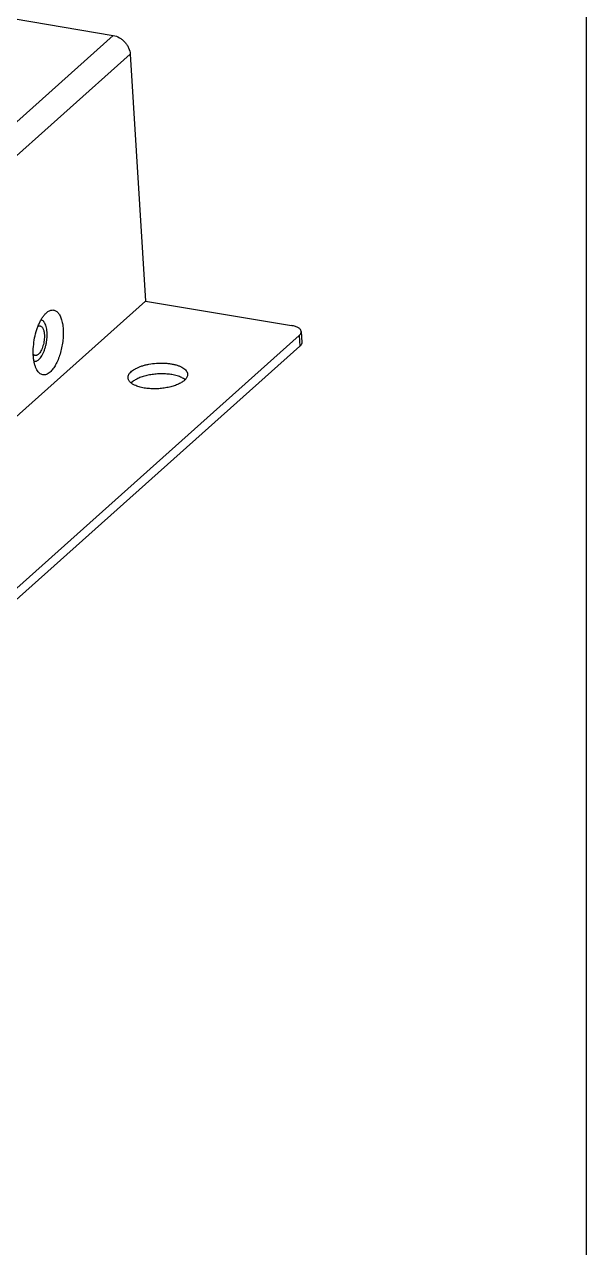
# Paper-space layout 'HD-MD4X2-4K-E_1' of a CAD drawing. Header units: inches. Extents: x 0 to 22, y 0 to 17.
# Drawn here: x 20.146 to 22, y 10.459 to 14.491 of the extents above; entities that cross this region are included whole.
import ezdxf

# ---------------------------------------------------------------- set-up
doc = ezdxf.new("R2010")
doc.units = ezdxf.units.IN
doc.header["$LTSCALE"] = 1.21
doc.header["$MEASUREMENT"] = 0
doc.layers.get('0').update_dxf_attribs({"linetype": 'CONTINUOUS'})

psp = doc.layouts.new('HD-MD4X2-4K-E_1')

# ---------------------------------------------------------------- linework, layer by layer
at = {"color": 7, "linetype": 'Continuous'}
for p, q in [((22, 0), (22, 17)), ((13.8883, 15.5527), (20.439, 14.4553)), ((20.439, 14.4553), (18.6272, 12.8376)), ((18.6831, 12.7755), (20.4949, 14.3932)), ((20.4949, 14.3932), (20.5454, 13.5797)), ((20.5454, 13.5797), (18.7336, 11.9619)), ((20.5454, 13.5797), (21.0267, 13.4991)), ((20.2182, 13.5406), (20.2184, 13.5408)), ((21.0589, 13.4788), (21.0611, 13.4433)), ((21.0525, 13.4664), (19.2942, 11.8964)), ((21.0547, 13.4308), (19.2964, 11.8609)), ((21.0525, 13.4664), (21.0547, 13.4308))]:
    psp.add_line(p, q, dxfattribs=at)
for points, knots in [([(20.439, 14.4553), (20.4461, 14.4541), (20.4567, 14.4501), (20.469, 14.4416), (20.4773, 14.4337), (20.4844, 14.4245), (20.4915, 14.4114), (20.4944, 14.4004), (20.4949, 14.3932)], [0, 0, 0, 0, 0.242759, 0.370303, 0.499699, 0.629137, 0.756807, 1, 1, 1, 1]), ([(20.2184, 13.5408), (20.2199, 13.5422), (20.223, 13.5447), (20.2279, 13.5476), (20.2328, 13.5495), (20.2376, 13.5503), (20.2423, 13.5501), (20.2468, 13.5488), (20.2511, 13.5465), (20.2551, 13.5432), (20.2588, 13.5389), (20.2621, 13.5337), (20.2651, 13.5277), (20.2676, 13.5208), (20.2698, 13.5133), (20.2722, 13.5019), (20.2739, 13.4864), (20.2741, 13.4667), (20.2724, 13.4461), (20.2689, 13.4253), (20.2638, 13.4053), (20.2583, 13.3894), (20.2531, 13.3777), (20.2478, 13.3674), (20.242, 13.3581), (20.2355, 13.3503), (20.2322, 13.3469), (20.2305, 13.3455)], [0, 0, 0, 0, 0.024304, 0.046533, 0.066938, 0.085934, 0.104156, 0.122352, 0.141271, 0.16155, 0.183653, 0.207892, 0.234433, 0.263309, 0.294479, 0.327838, 0.400332, 0.479003, 0.561546, 0.645437, 0.728056, 0.806856, 0.844101, 0.879578, 0.944362, 0.973385, 1, 1, 1, 1]), ([(20.1868, 13.353), (20.1853, 13.3558), (20.1825, 13.3618), (20.1794, 13.3718), (20.1771, 13.3831), (20.1756, 13.3954), (20.1749, 13.4086), (20.1753, 13.4272), (20.1779, 13.4509), (20.1831, 13.4741), (20.1889, 13.4919), (20.1938, 13.5041), (20.1992, 13.5153), (20.2051, 13.5252), (20.2113, 13.5337), (20.2158, 13.5385), (20.2182, 13.5406)], [0, 0, 0, 0, 0.047106, 0.099702, 0.157521, 0.219988, 0.286384, 0.355834, 0.499897, 0.643976, 0.713442, 0.779844, 0.842343, 0.90023, 0.952919, 1, 1, 1, 1]), ([(20.1933, 13.3868), (20.1952, 13.3885), (20.1988, 13.3925), (20.2036, 13.3996), (20.208, 13.408), (20.212, 13.4175), (20.2153, 13.4278), (20.2179, 13.4388), (20.2198, 13.45), (20.2208, 13.4612), (20.221, 13.4721), (20.2203, 13.4823), (20.2189, 13.4916), (20.2166, 13.4998), (20.214, 13.5057), (20.2115, 13.5096), (20.209, 13.5127), (20.2061, 13.5151), (20.2029, 13.5165), (20.2012, 13.5169), (20.2004, 13.517)], [0, 0, 0, 0, 0.051772, 0.111063, 0.177065, 0.248639, 0.32443, 0.402815, 0.482041, 0.560337, 0.635944, 0.707267, 0.772878, 0.831707, 0.883129, 0.906088, 0.927324, 0.965327, 0.982869, 1, 1, 1, 1]), ([(20.1907, 13.4962), (20.1918, 13.4968), (20.1935, 13.4975), (20.1959, 13.4977), (20.197, 13.4976), (20.1976, 13.4975)], [0, 0, 0, 0, 0.523089, 0.764743, 1, 1, 1, 1]), ([(20.2117, 13.4689), (20.2119, 13.4659), (20.212, 13.4597), (20.2112, 13.4503), (20.2097, 13.4409), (20.2073, 13.4318), (20.2044, 13.4233), (20.2008, 13.4158), (20.1969, 13.4095), (20.1938, 13.406), (20.1922, 13.4046)], [0, 0, 0, 0, 0.131115, 0.268934, 0.408837, 0.546619, 0.678054, 0.799279, 0.907315, 1, 1, 1, 1]), ([(20.1976, 13.4975), (20.1985, 13.4974), (20.2005, 13.4967), (20.203, 13.4949), (20.2053, 13.4922), (20.2073, 13.4888), (20.209, 13.4846), (20.2103, 13.4799), (20.2113, 13.4746), (20.2116, 13.4708), (20.2117, 13.4689)], [0, 0, 0, 0, 0.084845, 0.176009, 0.278149, 0.394004, 0.524691, 0.670183, 0.829374, 1, 1, 1, 1]), ([(21.0589, 13.4788), (21.0588, 13.48), (21.0583, 13.4823), (21.0564, 13.4856), (21.0535, 13.4886), (21.0497, 13.4914), (21.045, 13.4939), (21.0395, 13.496), (21.0333, 13.4978), (21.029, 13.4987), (21.0267, 13.4991)], [0, 0, 0, 0, 0.084479, 0.175345, 0.27729, 0.393072, 0.523809, 0.669475, 0.82896, 1, 1, 1, 1]), ([(21.0525, 13.4664), (21.0535, 13.4673), (21.0554, 13.4692), (21.0575, 13.4724), (21.0588, 13.4756), (21.059, 13.4778), (21.0589, 13.4788)], [0, 0, 0, 0, 0.289829, 0.548312, 0.781403, 1, 1, 1, 1]), ([(21.0611, 13.4433), (21.0612, 13.4423), (21.061, 13.4401), (21.0597, 13.4368), (21.0576, 13.4337), (21.0557, 13.4318), (21.0547, 13.4308)], [0, 0, 0, 0, 0.218597, 0.451687, 0.710171, 1, 1, 1, 1]), ([(20.1813, 13.4005), (20.1808, 13.4006), (20.1797, 13.4009), (20.1775, 13.4019), (20.1761, 13.403), (20.1753, 13.4039)], [0, 0, 0, 0, 0.235711, 0.477614, 1, 1, 1, 1]), ([(20.1776, 13.3812), (20.1788, 13.3809), (20.1815, 13.3808), (20.1855, 13.3817), (20.1896, 13.3838), (20.1921, 13.3857), (20.1933, 13.3868)], [0, 0, 0, 0, 0.219787, 0.452884, 0.710787, 1, 1, 1, 1]), ([(20.1922, 13.4046), (20.1913, 13.4038), (20.1896, 13.4025), (20.1868, 13.401), (20.184, 13.4003), (20.1822, 13.4003), (20.1813, 13.4005)], [0, 0, 0, 0, 0.288736, 0.546938, 0.780491, 1, 1, 1, 1]), ([(20.2305, 13.3455), (20.2286, 13.3437), (20.2248, 13.3408), (20.2186, 13.3375), (20.2125, 13.336), (20.2064, 13.3361), (20.2007, 13.338), (20.1954, 13.3416), (20.1907, 13.3467), (20.188, 13.3508), (20.1868, 13.353)], [0, 0, 0, 0, 0.144191, 0.27308, 0.389643, 0.499239, 0.608927, 0.725699, 0.854927, 1, 1, 1, 1]), ([(20.4876, 13.3267), (20.4875, 13.3285), (20.4879, 13.3323), (20.4901, 13.3379), (20.4939, 13.3433), (20.4993, 13.3486), (20.506, 13.3535), (20.5141, 13.3581), (20.5233, 13.3622), (20.5335, 13.3659), (20.5447, 13.3691), (20.5606, 13.3725), (20.5813, 13.3751), (20.6022, 13.3754), (20.6186, 13.3743), (20.6266, 13.3732), (20.6304, 13.3726)], [0, 0, 0, 0, 0.033836, 0.070036, 0.110421, 0.15607, 0.207478, 0.264613, 0.327173, 0.39458, 0.46609, 0.54084, 0.695978, 0.851884, 0.927511, 1, 1, 1, 1]), ([(20.6304, 13.3726), (20.6342, 13.3719), (20.6415, 13.3705), (20.6518, 13.3675), (20.6609, 13.364), (20.6688, 13.3598), (20.6751, 13.3552), (20.6799, 13.3502), (20.6826, 13.3455), (20.6838, 13.3417), (20.684, 13.3398), (20.6841, 13.3389)], [0, 0, 0, 0, 0.170994, 0.330441, 0.476076, 0.60678, 0.722531, 0.824442, 0.91528, 0.958055, 1, 1, 1, 1]), ([(20.4941, 13.3131), (20.4931, 13.3141), (20.4914, 13.3162), (20.4894, 13.3196), (20.4881, 13.3231), (20.4877, 13.3255), (20.4876, 13.3267)], [0, 0, 0, 0, 0.272734, 0.526742, 0.767005, 1, 1, 1, 1]), ([(20.5093, 13.3025), (20.5063, 13.3039), (20.5009, 13.307), (20.496, 13.311), (20.4941, 13.3131)], [0, 0, 0, 0, 0.536272, 1, 1, 1, 1]), ([(20.5058, 13.3161), (20.5051, 13.3156), (20.5023, 13.3136), (20.4997, 13.3113), (20.4979, 13.3094)], [0, 0, 0, 0, 0.264784, 1, 1, 1, 1]), ([(20.6326, 13.3371), (20.6271, 13.338), (20.6157, 13.3393), (20.5983, 13.3399), (20.5805, 13.3391), (20.5629, 13.3369), (20.5462, 13.3335), (20.5308, 13.3289), (20.5173, 13.3232), (20.5093, 13.3186), (20.5058, 13.3161)], [0, 0, 0, 0, 0.127882, 0.262286, 0.399216, 0.53506, 0.666233, 0.789267, 0.901255, 1, 1, 1, 1]), ([(20.6685, 13.3142), (20.665, 13.3117), (20.657, 13.307), (20.6435, 13.3013), (20.6282, 13.2966), (20.6114, 13.2931), (20.5937, 13.2909), (20.5758, 13.2901), (20.5583, 13.2907), (20.5468, 13.292), (20.5413, 13.293)], [0, 0, 0, 0, 0.09831, 0.210018, 0.332936, 0.464142, 0.600131, 0.737276, 0.871913, 1, 1, 1, 1]), ([(20.6647, 13.3275), (20.66, 13.3298), (20.6495, 13.3336), (20.6385, 13.3361), (20.6326, 13.3371)], [0, 0, 0, 0, 0.467729, 1, 1, 1, 1]), ([(20.6759, 13.3206), (20.6743, 13.3219), (20.6706, 13.3244), (20.6668, 13.3265), (20.6647, 13.3275)], [0, 0, 0, 0, 0.476282, 1, 1, 1, 1]), ([(20.6777, 13.3225), (20.6771, 13.3218), (20.6743, 13.3187), (20.6711, 13.316), (20.6685, 13.3142)], [0, 0, 0, 0, 0.232186, 1, 1, 1, 1]), ([(20.6841, 13.3389), (20.6842, 13.3375), (20.684, 13.3347), (20.6828, 13.3305), (20.6807, 13.3263), (20.6788, 13.3238), (20.6777, 13.3225)], [0, 0, 0, 0, 0.22855, 0.466382, 0.721591, 1, 1, 1, 1]), ([(20.5413, 13.293), (20.5354, 13.2939), (20.5245, 13.2964), (20.514, 13.3002), (20.5093, 13.3025)], [0, 0, 0, 0, 0.532038, 1, 1, 1, 1])]:
    psp.add_open_spline(points, degree=3, knots=knots, dxfattribs=at)

doc.saveas('drawing.dxf')
